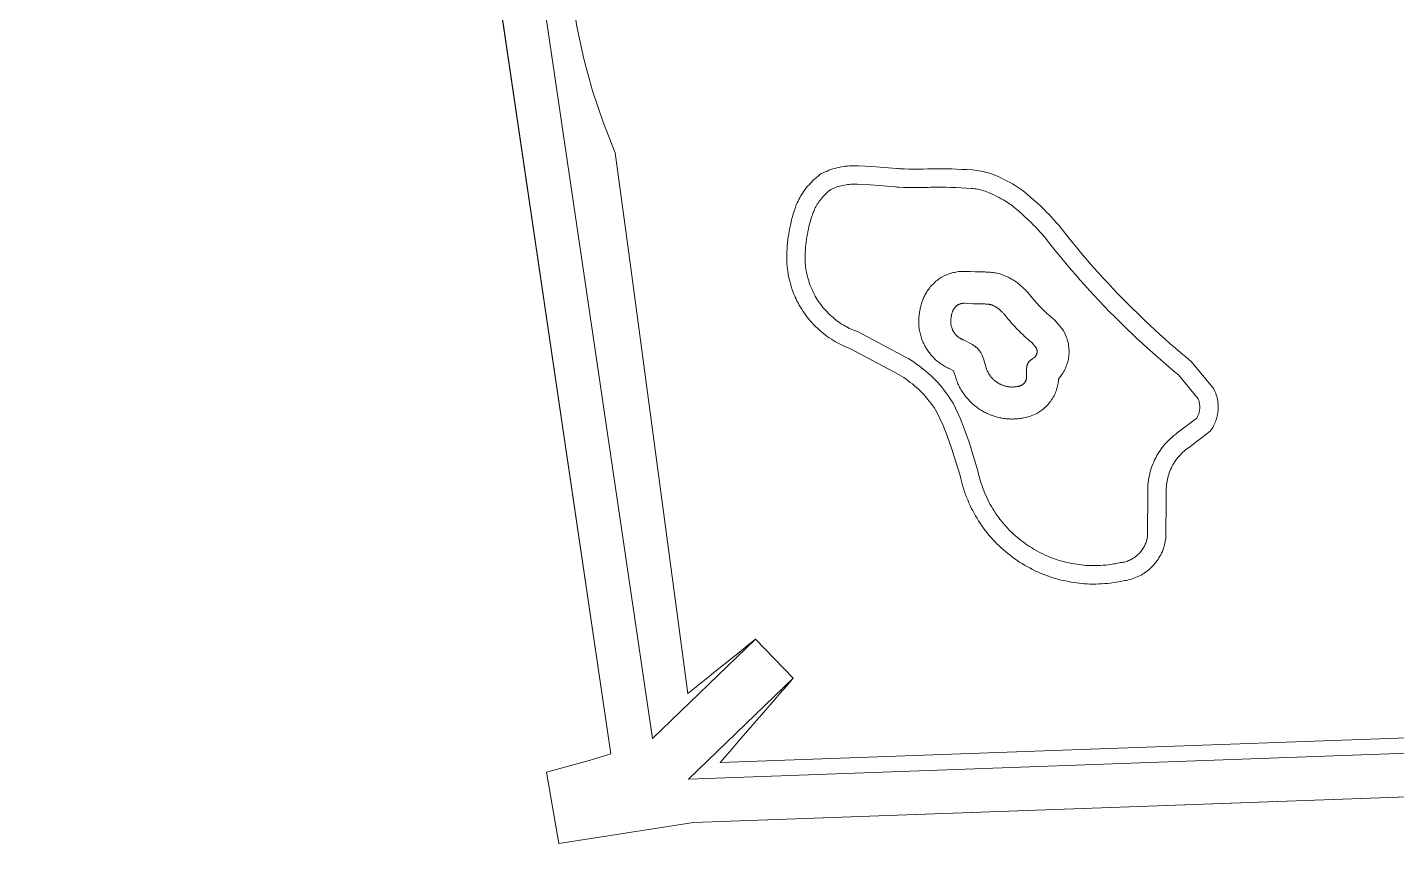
# Model space of a CAD drawing. Header units: metres. Extents: x 150516 to 150824, y 200666 to 200974.
# Drawn here: x 150515.8 to 150642.1, y 200666.1 to 200741.4 of the extents above; entities that cross this region are included whole.
import ezdxf

# ---------------------------------------------------------------- set-up
doc = ezdxf.new("R2010")
doc.units = ezdxf.units.M
doc.layers.add('N-WE-VH-VERHARDING_HALFVERHARDING_GRIND-G-_', color=7, linetype='Continuous')
doc.layers.add('N-WE-WH-WATERBODEM-G-_', color=7, linetype='Continuous')

# ---------------------------------------------------------------- blocks, each defined once
blk = doc.blocks.new('INVISIBLE')
at = {"color": 0, "linetype": 'Continuous', "lineweight": 9}
for p, q in [((-0.0125, 0), (0.0125, 0)), ((0, -0.0125), (0, 0.0125))]:
    blk.add_line(p, q, dxfattribs=at)

msp = doc.modelspace()

# ---------------------------------------------------------------- linework, layer by layer
at = {"layer": 'N-WE-VH-VERHARDING_HALFVERHARDING_GRIND-G-_', "color": 3, "linetype": 'Continuous', "lineweight": 9}
for p, q in [((150569.57, 200674.44, 17.85), (150558.62, 200748.79, 17.85)), ((150563.4, 200743.76, 17.85), (150573.41, 200675.83, 17.85)), ((150582.94, 200685.01, 16.83), (150573.41, 200675.83, 17.85)), ((150586.41, 200681.4, 16.85), (150576.75, 200672.1, 17.85)), ((150576.75, 200672.1, 17.85), (150689.93, 200676.16, 17.85)), ((150567.59, 200673.8, 17.85), (150569.57, 200674.44, 17.85)), ((150563.66, 200672.73, 17.85), (150567.59, 200673.8, 17.85)), ((150564.79, 200666.16, 17.85), (150563.66, 200672.73, 17.85)), ((150690.08, 200672.16, 17.85), (150577.22, 200668.11, 17.85)), ((150577.22, 200668.11, 17.85), (150564.79, 200666.16, 17.85))]:
    msp.add_line(p, q, dxfattribs=at)
msp.add_polyline3d([(150582.94, 200685.01, 16.83), (150586.41, 200681.4, 16.85)], dxfattribs=at)
at = {"layer": 'N-WE-WH-WATERBODEM-G-_', "color": 96, "linetype": 'Continuous', "lineweight": 9}
for p, q in [((150569.99, 200729.85, 16.74), (150571.24, 200720.62, 16.76)), ((150571.24, 200720.62, 16.76), (150576.68, 200680, 16.84)), ((150582.94, 200685.01, 16.83), (150582.2, 200684.41, 16.83)), ((150581.46, 200683.82, 16.83), (150580.72, 200683.23, 16.84)), ((150582.2, 200684.41, 16.83), (150581.46, 200683.82, 16.83)), ((150579.23, 200682.04, 16.84), (150578.49, 200681.45, 16.84)), ((150579.97, 200682.63, 16.84), (150579.23, 200682.04, 16.84)), ((150580.72, 200683.23, 16.84), (150579.97, 200682.63, 16.84)), ((150577.75, 200680.85, 16.84), (150576.68, 200680, 16.84)), ((150578.49, 200681.45, 16.84), (150577.75, 200680.85, 16.84)), ((150586.41, 200681.4, 16.85), (150585.78, 200680.68, 16.85)), ((150585.15, 200679.95, 16.85), (150584.52, 200679.22, 16.85)), ((150585.78, 200680.68, 16.85), (150585.15, 200679.95, 16.85)), ((150583.89, 200678.5, 16.85), (150583.26, 200677.77, 16.85)), ((150584.52, 200679.22, 16.85), (150583.89, 200678.5, 16.85)), ((150582.63, 200677.04, 16.85), (150582, 200676.32, 16.85)), ((150583.26, 200677.77, 16.85), (150582.63, 200677.04, 16.85)), ((150613.81, 200674.87, 16.9), (150694.16, 200677.74, 16.94)), ((150582, 200676.32, 16.85), (150581.37, 200675.59, 16.85)), ((150580.73, 200674.87, 16.85), (150579.67, 200673.64, 16.85)), ((150579.67, 200673.64, 16.85), (150613.81, 200674.87, 16.9)), ((150581.37, 200675.59, 16.85), (150580.73, 200674.87, 16.85))]:
    msp.add_line(p, q, dxfattribs=at)
at = {"layer": 'N-WE-WH-WATERBODEM-G-_', "color": 150, "linetype": 'Continuous', "lineweight": 0}
for points in [[(150623.75, 200707.17), (150621.93, 200709.38), (150621.55, 200709.7), (150621.05, 200710.12), (150620.55, 200710.54), (150620.06, 200710.98), (150619.57, 200711.41), (150619.08, 200711.85), (150618.59, 200712.29), (150618.11, 200712.74), (150617.64, 200713.19), (150617.27, 200713.54), (150616.9, 200713.9), (150616.53, 200714.26), (150616.06, 200714.74), (150615.58, 200715.21), (150615.12, 200715.7), (150614.65, 200716.18), (150614.19, 200716.67), (150613.74, 200717.17), (150613.29, 200717.66), (150612.84, 200718.16), (150612.46, 200718.6), (150612.08, 200719.04), (150611.7, 200719.48), (150611.33, 200719.92), (150610.88, 200720.47), (150610.43, 200721.02), (150609.98, 200721.58), (150609.57, 200722.11), (150609.39, 200722.32), (150609.19, 200722.55), (150608.99, 200722.77), (150608.78, 200722.99), (150608.57, 200723.2), (150608.35, 200723.42), (150608.06, 200723.69), (150607.77, 200723.96), (150607.48, 200724.23), (150607.18, 200724.5), (150606.88, 200724.76), (150606.73, 200724.88), (150606.59, 200724.99), (150606.45, 200725.1), (150606.3, 200725.2), (150606.14, 200725.3), (150605.99, 200725.4), (150605.79, 200725.51), (150605.59, 200725.63), (150605.4, 200725.73), (150605.19, 200725.84), (150604.98, 200725.95), (150604.76, 200726.05), (150604.55, 200726.15), (150604.41, 200726.21), (150604.27, 200726.26), (150604.13, 200726.31), (150603.99, 200726.36), (150603.85, 200726.4), (150603.7, 200726.44), (150603.56, 200726.47), (150603.41, 200726.5), (150603.27, 200726.53), (150603.12, 200726.55), (150602.98, 200726.57), (150602.82, 200726.58), (150602.35, 200726.61), (150601.88, 200726.64), (150601.4, 200726.66), (150600.96, 200726.67), (150600.52, 200726.69), (150600.23, 200726.69), (150599.93, 200726.69), (150599.63, 200726.69), (150599.34, 200726.69), (150599.11, 200726.68), (150598.87, 200726.67), (150598.41, 200726.66), (150597.95, 200726.65), (150597.49, 200726.65), (150597.04, 200726.66), (150596.59, 200726.67), (150596.15, 200726.69), (150595.97, 200726.7), (150595.83, 200726.71), (150593.54, 200726.9), (150592.32, 200726.97), (150592.16, 200726.97), (150592.01, 200726.97), (150591.86, 200726.97), (150591.72, 200726.96), (150591.57, 200726.95), (150591.42, 200726.93), (150591.28, 200726.91), (150591.13, 200726.89), (150590.99, 200726.86), (150590.85, 200726.83), (150590.71, 200726.79), (150590.57, 200726.75), (150590.43, 200726.71), (150590.3, 200726.66), (150590.16, 200726.61), (150590.03, 200726.55), (150589.9, 200726.49), (150589.88, 200726.48), (150589.86, 200726.47), (150589.75, 200726.38), (150589.64, 200726.29), (150589.53, 200726.2), (150589.43, 200726.1), (150589.33, 200726), (150589.23, 200725.9), (150589.13, 200725.79), (150589.04, 200725.68), (150588.95, 200725.57), (150588.86, 200725.46), (150588.78, 200725.35), (150588.7, 200725.23), (150588.62, 200725.11), (150588.56, 200725), (150588.5, 200724.89), (150588.44, 200724.78), (150588.38, 200724.67), (150588.33, 200724.55), (150588.29, 200724.45), (150588.25, 200724.36), (150588.18, 200724.16), (150588.1, 200723.94), (150588.03, 200723.72), (150587.97, 200723.5), (150587.91, 200723.27), (150587.85, 200723.05), (150587.8, 200722.82), (150587.75, 200722.59), (150587.71, 200722.35), (150587.66, 200722.11), (150587.63, 200721.87), (150587.6, 200721.63), (150587.57, 200721.39), (150587.55, 200721.15), (150587.53, 200720.88), (150587.52, 200720.66), (150587.51, 200720.48), (150587.5, 200720.29), (150587.5, 200720.1), (150587.51, 200719.91), (150587.52, 200719.73), (150587.53, 200719.54), (150587.55, 200719.35), (150587.58, 200719.17), (150587.61, 200718.98), (150587.64, 200718.8), (150587.68, 200718.61), (150587.73, 200718.43), (150587.78, 200718.24), (150587.83, 200718.06), (150587.89, 200717.88), (150587.95, 200717.69), (150588.02, 200717.51), (150588.08, 200717.38), (150588.14, 200717.24), (150588.2, 200717.1), (150588.27, 200716.97), (150588.35, 200716.81), (150588.44, 200716.65), (150588.53, 200716.49), (150588.62, 200716.34), (150588.72, 200716.18), (150588.82, 200716.03), (150588.93, 200715.89), (150589.04, 200715.74), (150589.15, 200715.6), (150589.27, 200715.46), (150589.4, 200715.32), (150589.53, 200715.18), (150589.66, 200715.05), (150589.79, 200714.92), (150589.93, 200714.79), (150590.08, 200714.66), (150590.22, 200714.54), (150590.37, 200714.43), (150590.52, 200714.31), (150590.68, 200714.21), (150590.84, 200714.1), (150591, 200714), (150591.16, 200713.91), (150591.3, 200713.83), (150591.45, 200713.75), (150591.6, 200713.67), (150591.75, 200713.6), (150591.9, 200713.53), (150592.06, 200713.47), (150592.32, 200713.37), (150596.56, 200711.13), (150596.81, 200710.99), (150597.06, 200710.85), (150597.3, 200710.7), (150597.55, 200710.54), (150597.78, 200710.38), (150598.02, 200710.21), (150598.25, 200710.04), (150598.47, 200709.86), (150598.69, 200709.67), (150598.91, 200709.48), (150599.12, 200709.29), (150599.33, 200709.09), (150599.53, 200708.88), (150599.73, 200708.67), (150599.92, 200708.46), (150600.11, 200708.24), (150600.29, 200708.01), (150600.46, 200707.79), (150600.63, 200707.55), (150600.8, 200707.32), (150600.95, 200707.08), (150601.15, 200706.77), (150601.81, 200705.39), (150602.21, 200704.33), (150602.62, 200703.16), (150603.44, 200700.52), (150603.5, 200700.22), (150603.56, 200700), (150603.62, 200699.78), (150603.68, 200699.57), (150603.75, 200699.35), (150603.82, 200699.14), (150603.89, 200698.93), (150603.98, 200698.71), (150604.06, 200698.49), (150604.16, 200698.28), (150604.26, 200698.07), (150604.36, 200697.86), (150604.46, 200697.65), (150604.57, 200697.44), (150604.69, 200697.24), (150604.81, 200697.04), (150604.93, 200696.84), (150605.06, 200696.64), (150605.19, 200696.45), (150605.33, 200696.26), (150605.47, 200696.07), (150605.61, 200695.89), (150605.76, 200695.7), (150605.91, 200695.53), (150606.07, 200695.35), (150606.23, 200695.18), (150606.39, 200695.01), (150606.56, 200694.85), (150606.73, 200694.69), (150606.9, 200694.53), (150607.08, 200694.38), (150607.26, 200694.23), (150607.45, 200694.08), (150607.63, 200693.94), (150607.82, 200693.8), (150608.01, 200693.67), (150608.21, 200693.54), (150608.41, 200693.42), (150608.61, 200693.3), (150608.81, 200693.18), (150609.02, 200693.07), (150609.22, 200692.96), (150609.43, 200692.86), (150609.65, 200692.76), (150609.86, 200692.66), (150610.08, 200692.57), (150610.29, 200692.49), (150610.51, 200692.41), (150610.74, 200692.33), (150610.96, 200692.26), (150611.18, 200692.2), (150611.41, 200692.14), (150611.64, 200692.08), (150611.87, 200692.03), (150612.09, 200691.98), (150612.33, 200691.94), (150612.56, 200691.91), (150612.76, 200691.88), (150612.97, 200691.85), (150613.18, 200691.83), (150613.39, 200691.81), (150613.6, 200691.8), (150613.81, 200691.79), (150614.03, 200691.79), (150614.16, 200691.79), (150614.29, 200691.79), (150614.52, 200691.8), (150614.76, 200691.81), (150614.99, 200691.82), (150615.23, 200691.84), (150615.46, 200691.87), (150615.7, 200691.9), (150615.93, 200691.94), (150616.09, 200691.96), (150616.25, 200691.99), (150616.55, 200692.06), (150616.74, 200692.08), (150616.84, 200692.1), (150616.94, 200692.12), (150617.05, 200692.15), (150617.15, 200692.18), (150617.25, 200692.21), (150617.34, 200692.25), (150617.44, 200692.29), (150617.54, 200692.34), (150617.63, 200692.39), (150617.7, 200692.43), (150617.77, 200692.47), (150617.83, 200692.51), (150617.91, 200692.56), (150617.98, 200692.61), (150618.03, 200692.65), (150618.08, 200692.69), (150618.16, 200692.76), (150618.23, 200692.83), (150618.31, 200692.9), (150618.37, 200692.97), (150618.44, 200693.05), (150618.51, 200693.13), (150618.57, 200693.21), (150618.63, 200693.3), (150618.69, 200693.39), (150618.74, 200693.48), (150618.79, 200693.57), (150618.84, 200693.67), (150618.88, 200693.76), (150618.92, 200693.86), (150618.95, 200693.96), (150618.98, 200694.05), (150619.01, 200694.14), (150619.03, 200694.24), (150619.05, 200694.33), (150619.07, 200694.42), (150619.07, 200694.44), (150619.1, 200698.78), (150619.11, 200698.9), (150619.11, 200699.03), (150619.12, 200699.24), (150619.15, 200699.45), (150619.17, 200699.67), (150619.21, 200699.88), (150619.25, 200700.1), (150619.3, 200700.31), (150619.36, 200700.52), (150619.42, 200700.73), (150619.49, 200700.93), (150619.57, 200701.14), (150619.65, 200701.34), (150619.74, 200701.54), (150619.84, 200701.73), (150619.95, 200701.93), (150620.06, 200702.12), (150620.18, 200702.31), (150620.31, 200702.49), (150620.44, 200702.67), (150620.57, 200702.84), (150620.72, 200703.01), (150620.87, 200703.18), (150621.02, 200703.33), (150621.18, 200703.49), (150621.35, 200703.64), (150621.52, 200703.78), (150621.69, 200703.92), (150621.83, 200704.02), (150623.62, 200705.38), (150623.63, 200705.4), (150623.67, 200705.46), (150623.7, 200705.53), (150623.73, 200705.6), (150623.76, 200705.67), (150623.79, 200705.74), (150623.81, 200705.81), (150623.83, 200705.89), (150623.85, 200705.96), (150623.87, 200706.03), (150623.88, 200706.11), (150623.89, 200706.18), (150623.9, 200706.26), (150623.9, 200706.33), (150623.9, 200706.4), (150623.9, 200706.48), (150623.9, 200706.56), (150623.89, 200706.64), (150623.88, 200706.71), (150623.86, 200706.79), (150623.85, 200706.87), (150623.83, 200706.95), (150623.8, 200707.02), (150623.78, 200707.1), (150623.75, 200707.17)], [(150611.32, 200713.47), (150610.5, 200714.46), (150610.19, 200714.71), (150610.11, 200714.78), (150610.03, 200714.85), (150609.96, 200714.91), (150609.88, 200714.98), (150609.8, 200715.05), (150609.72, 200715.12), (150609.65, 200715.19), (150609.57, 200715.27), (150609.51, 200715.32), (150609.45, 200715.38), (150609.4, 200715.44), (150609.32, 200715.51), (150609.24, 200715.59), (150609.17, 200715.66), (150609.1, 200715.74), (150609.02, 200715.82), (150608.95, 200715.9), (150608.88, 200715.98), (150608.81, 200716.06), (150608.75, 200716.13), (150608.69, 200716.2), (150608.63, 200716.27), (150608.57, 200716.34), (150608.49, 200716.42), (150608.42, 200716.51), (150608.35, 200716.6), (150608.24, 200716.75), (150608.13, 200716.87), (150608.06, 200716.96), (150607.98, 200717.04), (150607.9, 200717.13), (150607.82, 200717.21), (150607.74, 200717.29), (150607.65, 200717.38), (150607.56, 200717.46), (150607.47, 200717.54), (150607.38, 200717.62), (150607.28, 200717.71), (150607.19, 200717.78), (150607.09, 200717.86), (150606.99, 200717.94), (150606.88, 200718.01), (150606.78, 200718.08), (150606.67, 200718.14), (150606.58, 200718.2), (150606.49, 200718.25), (150606.41, 200718.29), (150606.31, 200718.34), (150606.22, 200718.39), (150606.12, 200718.44), (150606.02, 200718.48), (150605.91, 200718.53), (150605.79, 200718.58), (150605.67, 200718.62), (150605.55, 200718.66), (150605.43, 200718.69), (150605.31, 200718.73), (150605.19, 200718.75), (150605.07, 200718.78), (150604.94, 200718.8), (150604.82, 200718.82), (150604.69, 200718.83), (150604.58, 200718.84), (150604.44, 200718.85), (150604.32, 200718.86), (150604.19, 200718.86), (150604.07, 200718.87), (150603.95, 200718.87), (150603.86, 200718.87), (150603.76, 200718.87), (150603.65, 200718.87), (150603.56, 200718.87), (150603.48, 200718.87), (150603.44, 200718.87), (150603.39, 200718.87), (150603.35, 200718.87), (150603.3, 200718.87), (150603.26, 200718.87), (150603.21, 200718.87), (150603.17, 200718.87), (150602.71, 200718.91), (150602.39, 200718.93), (150602.28, 200718.93), (150602.16, 200718.93), (150602.03, 200718.93), (150601.9, 200718.92), (150601.78, 200718.91), (150601.65, 200718.9), (150601.53, 200718.88), (150601.4, 200718.86), (150601.28, 200718.83), (150601.16, 200718.81), (150601.04, 200718.78), (150600.92, 200718.74), (150600.8, 200718.7), (150600.68, 200718.66), (150600.57, 200718.62), (150600.45, 200718.57), (150600.34, 200718.52), (150600.04, 200718.37), (150599.77, 200718.17), (150599.67, 200718.09), (150599.57, 200718.01), (150599.48, 200717.93), (150599.39, 200717.85), (150599.3, 200717.76), (150599.22, 200717.67), (150599.13, 200717.58), (150599.05, 200717.49), (150598.97, 200717.39), (150598.9, 200717.29), (150598.83, 200717.19), (150598.76, 200717.09), (150598.69, 200716.99), (150598.64, 200716.89), (150598.58, 200716.8), (150598.53, 200716.7), (150598.48, 200716.6), (150598.44, 200716.51), (150598.4, 200716.42), (150598.35, 200716.3), (150598.3, 200716.16), (150598.27, 200716.05), (150598.23, 200715.95), (150598.2, 200715.84), (150598.17, 200715.74), (150598.15, 200715.63), (150598.12, 200715.52), (150598.1, 200715.41), (150598.08, 200715.3), (150598.06, 200715.18), (150598.04, 200715.07), (150598.03, 200714.96), (150598.01, 200714.84), (150598, 200714.73), (150598, 200714.65), (150597.99, 200714.58), (150597.99, 200714.46), (150597.98, 200714.34), (150597.98, 200714.21), (150597.99, 200714.09), (150597.99, 200713.97), (150598, 200713.85), (150598.02, 200713.73), (150598.03, 200713.6), (150598.05, 200713.48), (150598.08, 200713.36), (150598.1, 200713.24), (150598.13, 200713.12), (150598.16, 200713), (150598.2, 200712.88), (150598.24, 200712.76), (150598.28, 200712.64), (150598.32, 200712.53), (150598.36, 200712.44), (150598.4, 200712.35), (150598.44, 200712.26), (150598.48, 200712.17), (150598.54, 200712.07), (150598.59, 200711.96), (150598.65, 200711.86), (150598.72, 200711.76), (150598.78, 200711.66), (150598.85, 200711.56), (150598.92, 200711.47), (150598.99, 200711.37), (150599.06, 200711.28), (150599.14, 200711.19), (150599.22, 200711.1), (150599.3, 200711.01), (150599.39, 200710.92), (150599.48, 200710.83), (150599.57, 200710.75), (150599.66, 200710.67), (150599.76, 200710.59), (150599.86, 200710.51), (150599.96, 200710.44), (150600.06, 200710.37), (150600.16, 200710.3), (150600.26, 200710.24), (150600.37, 200710.17), (150600.46, 200710.12), (150600.56, 200710.07), (150600.66, 200710.02), (150600.76, 200709.97), (150600.85, 200709.93), (150601.2, 200709.74), (150601.28, 200709.49), (150601.3, 200709.43), (150601.33, 200709.32), (150601.36, 200709.21), (150601.39, 200709.1), (150601.43, 200709), (150601.47, 200708.89), (150601.51, 200708.78), (150601.55, 200708.67), (150601.6, 200708.56), (150601.65, 200708.46), (150601.7, 200708.35), (150601.75, 200708.25), (150601.81, 200708.14), (150601.87, 200708.04), (150601.93, 200707.94), (150601.99, 200707.84), (150602.05, 200707.74), (150602.12, 200707.65), (150602.19, 200707.55), (150602.26, 200707.46), (150602.33, 200707.37), (150602.4, 200707.28), (150602.48, 200707.19), (150602.56, 200707.1), (150602.64, 200707.01), (150602.72, 200706.93), (150602.8, 200706.85), (150602.89, 200706.77), (150602.98, 200706.69), (150603.06, 200706.61), (150603.15, 200706.54), (150603.25, 200706.46), (150603.34, 200706.39), (150603.43, 200706.32), (150603.53, 200706.26), (150603.63, 200706.19), (150603.73, 200706.13), (150603.83, 200706.07), (150603.93, 200706.01), (150604.03, 200705.95), (150604.14, 200705.9), (150604.24, 200705.85), (150604.35, 200705.8), (150604.46, 200705.75), (150604.56, 200705.71), (150604.67, 200705.66), (150604.78, 200705.62), (150604.89, 200705.59), (150605.01, 200705.55), (150605.12, 200705.52), (150605.23, 200705.49), (150605.35, 200705.46), (150605.46, 200705.43), (150605.58, 200705.41), (150605.69, 200705.39), (150605.8, 200705.37), (150605.91, 200705.36), (150606.02, 200705.34), (150606.12, 200705.33), (150606.23, 200705.33), (150606.33, 200705.32), (150606.44, 200705.32), (150606.54, 200705.31), (150606.61, 200705.31), (150606.68, 200705.31), (150606.79, 200705.32), (150606.91, 200705.32), (150607.03, 200705.33), (150607.15, 200705.34), (150607.26, 200705.35), (150607.38, 200705.37), (150607.49, 200705.39), (150607.58, 200705.4), (150607.64, 200705.41), (150607.65, 200705.41), (150607.79, 200705.44), (150607.93, 200705.47), (150608.07, 200705.51), (150608.21, 200705.55), (150608.34, 200705.59), (150608.48, 200705.65), (150608.61, 200705.7), (150608.74, 200705.76), (150608.86, 200705.83), (150608.96, 200705.88), (150609.06, 200705.94), (150609.15, 200706), (150609.25, 200706.07), (150609.34, 200706.13), (150609.42, 200706.19), (150609.49, 200706.25), (150609.59, 200706.34), (150609.7, 200706.43), (150609.79, 200706.53), (150609.89, 200706.63), (150609.98, 200706.74), (150610.07, 200706.85), (150610.16, 200706.96), (150610.24, 200707.08), (150610.32, 200707.2), (150610.39, 200707.33), (150610.46, 200707.46), (150610.52, 200707.59), (150610.58, 200707.72), (150610.63, 200707.85), (150610.68, 200707.98), (150610.72, 200708.11), (150610.76, 200708.24), (150610.79, 200708.37), (150610.82, 200708.49), (150610.84, 200708.62), (150610.88, 200708.89), (150610.88, 200709), (150610.89, 200709), (150611.19, 200709.43), (150611.27, 200709.55), (150611.34, 200709.67), (150611.41, 200709.79), (150611.48, 200709.92), (150611.53, 200710.04), (150611.59, 200710.17), (150611.64, 200710.3), (150611.68, 200710.44), (150611.72, 200710.57), (150611.75, 200710.71), (150611.78, 200710.84), (150611.8, 200710.98), (150611.82, 200711.11), (150611.83, 200711.25), (150611.84, 200711.39), (150611.84, 200711.52), (150611.84, 200711.67), (150611.83, 200711.81), (150611.82, 200711.95), (150611.8, 200712.09), (150611.78, 200712.24), (150611.75, 200712.38), (150611.71, 200712.52), (150611.67, 200712.66), (150611.62, 200712.8), (150611.57, 200712.93), (150611.51, 200713.07)], [(150608.81, 200711.86), (150608.4, 200712.36), (150608.3, 200712.45), (150608.2, 200712.53), (150608.11, 200712.61), (150608.01, 200712.7), (150607.91, 200712.78), (150607.82, 200712.87), (150607.72, 200712.95), (150607.63, 200713.04), (150607.54, 200713.13), (150607.46, 200713.2), (150607.39, 200713.27), (150607.32, 200713.34), (150607.23, 200713.43), (150607.13, 200713.53), (150607.04, 200713.62), (150606.95, 200713.72), (150606.86, 200713.81), (150606.77, 200713.91), (150606.68, 200714.01), (150606.6, 200714.1), (150606.52, 200714.19), (150606.45, 200714.27), (150606.37, 200714.36), (150606.3, 200714.45), (150606.21, 200714.56), (150606.12, 200714.66), (150606.04, 200714.77), (150605.95, 200714.88), (150605.91, 200714.93), (150605.86, 200714.98), (150605.82, 200715.03), (150605.77, 200715.08), (150605.73, 200715.13), (150605.68, 200715.17), (150605.62, 200715.23), (150605.56, 200715.29), (150605.5, 200715.35), (150605.43, 200715.4), (150605.37, 200715.46), (150605.33, 200715.49), (150605.3, 200715.51), (150605.26, 200715.54), (150605.22, 200715.57), (150605.19, 200715.59), (150605.15, 200715.62), (150605.1, 200715.64), (150605.06, 200715.67), (150605.01, 200715.69), (150604.97, 200715.72), (150604.92, 200715.74), (150604.87, 200715.76), (150604.82, 200715.79), (150604.78, 200715.8), (150604.75, 200715.82), (150604.71, 200715.83), (150604.67, 200715.84), (150604.64, 200715.85), (150604.6, 200715.86), (150604.56, 200715.87), (150604.52, 200715.88), (150604.48, 200715.89), (150604.44, 200715.89), (150604.4, 200715.9), (150604.36, 200715.9), (150604.26, 200715.91), (150604.17, 200715.91), (150604.07, 200715.92), (150603.98, 200715.92), (150603.89, 200715.92), (150603.82, 200715.92), (150603.76, 200715.92), (150603.7, 200715.92), (150603.63, 200715.92), (150603.58, 200715.92), (150603.54, 200715.92), (150603.45, 200715.92), (150603.36, 200715.92), (150603.28, 200715.92), (150603.19, 200715.92), (150603.1, 200715.92), (150603.02, 200715.92), (150602.99, 200715.93), (150602.96, 200715.93), (150602.51, 200715.96), (150602.25, 200715.98), (150602.21, 200715.98), (150602.17, 200715.98), (150602.13, 200715.98), (150602.1, 200715.98), (150602.06, 200715.97), (150602.02, 200715.97), (150601.98, 200715.96), (150601.94, 200715.96), (150601.9, 200715.95), (150601.86, 200715.94), (150601.82, 200715.93), (150601.79, 200715.92), (150601.75, 200715.91), (150601.71, 200715.9), (150601.68, 200715.88), (150601.64, 200715.87), (150601.61, 200715.85), (150601.57, 200715.83), (150601.54, 200715.81), (150601.51, 200715.79), (150601.48, 200715.76), (150601.45, 200715.74), (150601.42, 200715.71), (150601.4, 200715.69), (150601.37, 200715.66), (150601.35, 200715.63), (150601.32, 200715.6), (150601.3, 200715.57), (150601.27, 200715.54), (150601.25, 200715.51), (150601.23, 200715.48), (150601.21, 200715.44), (150601.19, 200715.42), (150601.17, 200715.39), (150601.16, 200715.36), (150601.14, 200715.33), (150601.13, 200715.3), (150601.12, 200715.27), (150601.11, 200715.24), (150601.09, 200715.19), (150601.07, 200715.14), (150601.06, 200715.09), (150601.04, 200715.04), (150601.03, 200714.99), (150601.01, 200714.94), (150601, 200714.88), (150600.99, 200714.83), (150600.98, 200714.78), (150600.97, 200714.72), (150600.96, 200714.67), (150600.96, 200714.61), (150600.95, 200714.56), (150600.95, 200714.5), (150600.94, 200714.45), (150600.94, 200714.4), (150600.94, 200714.35), (150600.93, 200714.31), (150600.93, 200714.26), (150600.94, 200714.21), (150600.94, 200714.17), (150600.94, 200714.12), (150600.95, 200714.08), (150600.95, 200714.03), (150600.96, 200713.98), (150600.97, 200713.94), (150600.98, 200713.89), (150600.99, 200713.85), (150601, 200713.8), (150601.02, 200713.76), (150601.03, 200713.71), (150601.05, 200713.67), (150601.06, 200713.62), (150601.08, 200713.59), (150601.09, 200713.55), (150601.11, 200713.52), (150601.12, 200713.49), (150601.14, 200713.45), (150601.17, 200713.41), (150601.19, 200713.37), (150601.21, 200713.33), (150601.24, 200713.29), (150601.26, 200713.26), (150601.29, 200713.22), (150601.31, 200713.19), (150601.34, 200713.15), (150601.37, 200713.12), (150601.4, 200713.08), (150601.43, 200713.05), (150601.47, 200713.01), (150601.5, 200712.98), (150601.53, 200712.95), (150601.57, 200712.92), (150601.61, 200712.89), (150601.64, 200712.86), (150601.68, 200712.83), (150601.72, 200712.81), (150601.76, 200712.78), (150601.8, 200712.76), (150601.84, 200712.73), (150601.87, 200712.71), (150601.91, 200712.69), (150601.95, 200712.67), (150601.98, 200712.66), (150602.02, 200712.64), (150602.06, 200712.62), (150602.1, 200712.61), (150602.93, 200712.17), (150602.97, 200712.15), (150603.01, 200712.12), (150603.05, 200712.1), (150603.09, 200712.07), (150603.14, 200712.04), (150603.18, 200712.01), (150603.21, 200711.98), (150603.25, 200711.95), (150603.29, 200711.92), (150603.33, 200711.89), (150603.36, 200711.86), (150603.4, 200711.82), (150603.43, 200711.79), (150603.47, 200711.75), (150603.5, 200711.71), (150603.53, 200711.68), (150603.56, 200711.64), (150603.59, 200711.6), (150603.62, 200711.56), (150603.65, 200711.52), (150603.68, 200711.48), (150603.7, 200711.44), (150603.82, 200711.19), (150603.9, 200711), (150603.97, 200710.77), (150604.13, 200710.26), (150604.14, 200710.21), (150604.16, 200710.16), (150604.17, 200710.11), (150604.18, 200710.06), (150604.2, 200710.01), (150604.22, 200709.96), (150604.23, 200709.91), (150604.25, 200709.86), (150604.27, 200709.81), (150604.29, 200709.76), (150604.32, 200709.71), (150604.34, 200709.67), (150604.37, 200709.62), (150604.39, 200709.57), (150604.42, 200709.52), (150604.45, 200709.48), (150604.47, 200709.43), (150604.5, 200709.38), (150604.53, 200709.34), (150604.57, 200709.3), (150604.6, 200709.25), (150604.63, 200709.21), (150604.67, 200709.17), (150604.7, 200709.13), (150604.74, 200709.09), (150604.77, 200709.05), (150604.81, 200709.01), (150604.85, 200708.97), (150604.89, 200708.93), (150604.93, 200708.9), (150604.97, 200708.86), (150605.01, 200708.83), (150605.05, 200708.79), (150605.1, 200708.76), (150605.14, 200708.73), (150605.19, 200708.7), (150605.23, 200708.67), (150605.28, 200708.64), (150605.32, 200708.61), (150605.37, 200708.58), (150605.42, 200708.56), (150605.47, 200708.53), (150605.51, 200708.51), (150605.56, 200708.49), (150605.61, 200708.47), (150605.66, 200708.45), (150605.71, 200708.43), (150605.76, 200708.41), (150605.81, 200708.39), (150605.87, 200708.37), (150605.92, 200708.36), (150605.97, 200708.34), (150606.02, 200708.33), (150606.08, 200708.32), (150606.13, 200708.31), (150606.18, 200708.3), (150606.24, 200708.29), (150606.28, 200708.28), (150606.33, 200708.28), (150606.38, 200708.27), (150606.43, 200708.27), (150606.48, 200708.27), (150606.53, 200708.26), (150606.57, 200708.26), (150606.61, 200708.26), (150606.64, 200708.26), (150606.69, 200708.26), (150606.74, 200708.27), (150606.8, 200708.27), (150606.85, 200708.28), (150606.91, 200708.28), (150606.96, 200708.29), (150607.02, 200708.3), (150607.05, 200708.3), (150607.09, 200708.31), (150607.14, 200708.32), (150607.18, 200708.33), (150607.21, 200708.33), (150607.24, 200708.34), (150607.27, 200708.35), (150607.31, 200708.36), (150607.34, 200708.37), (150607.37, 200708.38), (150607.4, 200708.39), (150607.43, 200708.41), (150607.46, 200708.42), (150607.48, 200708.44), (150607.51, 200708.45), (150607.53, 200708.46), (150607.55, 200708.48), (150607.57, 200708.5), (150607.59, 200708.51), (150607.61, 200708.52), (150607.63, 200708.54), (150607.66, 200708.57), (150607.68, 200708.59), (150607.7, 200708.61), (150607.72, 200708.64), (150607.74, 200708.66), (150607.76, 200708.69), (150607.78, 200708.72), (150607.8, 200708.75), (150607.82, 200708.77), (150607.83, 200708.8), (150607.85, 200708.83), (150607.86, 200708.87), (150607.88, 200708.9), (150607.89, 200708.93), (150607.9, 200708.96), (150607.9, 200708.99), (150607.91, 200709.02), (150607.92, 200709.05), (150607.92, 200709.08), (150607.93, 200709.11), (150607.93, 200710), (150607.93, 200710.02), (150607.94, 200710.03), (150607.94, 200710.07), (150607.94, 200710.1), (150607.94, 200710.13), (150607.95, 200710.16), (150607.96, 200710.19), (150607.96, 200710.22), (150607.97, 200710.26), (150607.98, 200710.29), (150607.99, 200710.32), (150608, 200710.35), (150608.02, 200710.38), (150608.03, 200710.41), (150608.04, 200710.44), (150608.06, 200710.46), (150608.08, 200710.49), (150608.09, 200710.52), (150608.11, 200710.55), (150608.13, 200710.57), (150608.15, 200710.6), (150608.17, 200710.62), (150608.2, 200710.65), (150608.22, 200710.67), (150608.24, 200710.69), (150608.27, 200710.72), (150608.29, 200710.74), (150608.32, 200710.76), (150608.34, 200710.78), (150608.75, 200711.08), (150608.76, 200711.11), (150608.78, 200711.13), (150608.79, 200711.15), (150608.81, 200711.18), (150608.82, 200711.2), (150608.83, 200711.23), (150608.84, 200711.26), (150608.85, 200711.28), (150608.86, 200711.31), (150608.87, 200711.34), (150608.88, 200711.36), (150608.88, 200711.39), (150608.89, 200711.42), (150608.89, 200711.44), (150608.89, 200711.47), (150608.89, 200711.5), (150608.89, 200711.53), (150608.89, 200711.55), (150608.89, 200711.58), (150608.89, 200711.61), (150608.89, 200711.64), (150608.88, 200711.67), (150608.87, 200711.7), (150608.87, 200711.73), (150608.86, 200711.75), (150608.85, 200711.78), (150608.84, 200711.81), (150608.83, 200711.84)]]:
    msp.add_lwpolyline(points, close=True, dxfattribs=at)
at = {"layer": 'N-WE-WH-WATERBODEM-G-_', "color": 7, "linetype": 'Continuous', "lineweight": 5}
msp.add_polyline3d([(150550.14, 200857.83, 18.22), (150545.4, 200856.22, 18.22), (150540.67, 200854.61, 18.22), (150535.95, 200852.95, 18.22), (150528.74, 200850.38, 18.22), (150526.61, 200856.09, 18.22), (150515.77, 200852.64, 18.22), (150518.55, 200845.57, 18.22), (150517.88, 200845.3, 18.22), (150519.85, 200840.37, 18.22), (150525.23, 200842.52, 18.22), (150527.15, 200843.25, 18.22), (150555.44, 200768.71, 18.22), (150555.79, 200767.61, 18.22), (150555.89, 200767.16, 18.22), (150556.01, 200766.48, 18.22), (150558.62, 200748.79, 18.22), (150569.57, 200674.44, 18.22), (150567.59, 200673.8, 18.22), (150563.66, 200672.73, 18.22), (150564.79, 200666.16, 18.22), (150577.22, 200668.11, 18.22), (150690.08, 200672.16, 18.22)], dxfattribs=at)
at = {"layer": 'N-WE-WH-WATERBODEM-G-_', "color": 96, "linetype": 'Continuous', "lineweight": 9}
msp.add_polyline3d([(150565.84, 200756.73, 16.61), (150565.62, 200753.68, 16.62), (150565.57, 200750.63, 16.64), (150565.69, 200747.57, 16.65), (150565.99, 200744.53, 16.67), (150566.45, 200741.52, 16.68), (150567.09, 200738.53, 16.7), (150567.89, 200735.58, 16.71), (150568.86, 200732.68, 16.73), (150569.99, 200729.85, 16.74)], dxfattribs=at)
at = {"layer": 'N-WE-WH-WATERBODEM-G-_', "color": 1, "linetype": 'Continuous', "lineweight": 0}
msp.add_polyline3d([(150625.2, 200708.09, 16.83), (150623.14, 200710.59, 16.82), (150622.64, 200711, 16.82), (150622.15, 200711.41, 16.81), (150621.66, 200711.83, 16.81), (150621.18, 200712.25, 16.81), (150620.7, 200712.68, 16.81), (150620.22, 200713.11, 16.81), (150619.75, 200713.54, 16.81), (150619.28, 200713.98, 16.8), (150618.81, 200714.42, 16.8), (150618.45, 200714.77, 16.8), (150618.09, 200715.12, 16.8), (150617.73, 200715.47, 16.8), (150617.26, 200715.93, 16.8), (150616.8, 200716.4, 16.79), (150616.34, 200716.87, 16.79), (150615.89, 200717.35, 16.79), (150615.44, 200717.83, 16.79), (150614.99, 200718.31, 16.79), (150614.55, 200718.8, 16.79), (150614.11, 200719.29, 16.78), (150613.74, 200719.72, 16.78), (150613.37, 200720.14, 16.78), (150613, 200720.58, 16.78), (150612.64, 200721.01, 16.78), (150612.19, 200721.55, 16.78), (150611.75, 200722.09, 16.77), (150611.32, 200722.63, 16.77), (150610.89, 200723.18, 16.77), (150610.67, 200723.44, 16.77), (150610.45, 200723.68, 16.77), (150610.23, 200723.93, 16.77), (150610, 200724.17, 16.77), (150609.77, 200724.4, 16.77), (150609.54, 200724.64, 16.77), (150609.23, 200724.93, 16.76), (150608.92, 200725.21, 16.76), (150608.61, 200725.5, 16.76), (150608.3, 200725.78, 16.76), (150607.98, 200726.05, 16.76), (150607.8, 200726.2, 16.76), (150607.62, 200726.34, 16.76), (150607.44, 200726.48, 16.76), (150607.25, 200726.61, 16.76), (150607.06, 200726.73, 16.76), (150606.87, 200726.85, 16.76), (150606.64, 200726.99, 16.76), (150606.42, 200727.11, 16.76), (150606.21, 200727.23, 16.76), (150605.97, 200727.35, 16.76), (150605.72, 200727.47, 16.76), (150605.48, 200727.59, 16.76), (150605.24, 200727.7, 16.76), (150605.05, 200727.78, 16.75), (150604.87, 200727.85, 16.75), (150604.68, 200727.92, 16.75), (150604.5, 200727.98, 16.75), (150604.31, 200728.04, 16.75), (150604.14, 200728.08, 16.75), (150604.12, 200728.09, 16.75), (150603.92, 200728.14, 16.75), (150603.73, 200728.17, 16.75), (150603.53, 200728.21, 16.75), (150603.34, 200728.24, 16.75), (150603.14, 200728.26, 16.75), (150602.95, 200728.28, 16.75), (150602.45, 200728.31, 16.75), (150601.96, 200728.33, 16.75), (150601.47, 200728.36, 16.75), (150601.02, 200728.37, 16.75), (150600.56, 200728.39, 16.75), (150600.24, 200728.39, 16.75), (150599.93, 200728.39, 16.74), (150599.61, 200728.39, 16.74), (150599.29, 200728.39, 16.74), (150599.05, 200728.38, 16.74), (150599.04, 200728.38, 16.74), (150598.81, 200728.37, 16.74), (150598.38, 200728.36, 16.74), (150597.94, 200728.35, 16.74), (150597.51, 200728.35, 16.74), (150597.08, 200728.36, 16.74), (150596.65, 200728.37, 16.74), (150596.23, 200728.39, 16.74), (150596.07, 200728.4, 16.74), (150595.95, 200728.4, 16.74), (150593.66, 200728.6, 16.74), (150592.39, 200728.66, 16.74), (150592.2, 200728.67, 16.74), (150592, 200728.67, 16.74), (150591.8, 200728.67, 16.74), (150591.61, 200728.66, 16.74), (150591.41, 200728.64, 16.74), (150591.21, 200728.62, 16.74), (150591.02, 200728.59, 16.74), (150590.83, 200728.56, 16.74), (150590.63, 200728.52, 16.74), (150590.44, 200728.48, 16.74), (150590.26, 200728.43, 16.74), (150590.07, 200728.38, 16.74), (150589.88, 200728.32, 16.74), (150589.7, 200728.25, 16.74), (150589.52, 200728.18, 16.74), (150589.34, 200728.11, 16.74), (150589.17, 200728.03, 16.74), (150588.99, 200727.94, 16.74), (150588.84, 200727.83, 16.74), (150588.69, 200727.71, 16.74), (150588.54, 200727.59, 16.74), (150588.4, 200727.46, 16.74), (150588.25, 200727.33, 16.74), (150588.12, 200727.2, 16.74), (150587.99, 200727.06, 16.74), (150587.86, 200726.92, 16.75), (150587.73, 200726.77, 16.75), (150587.61, 200726.62, 16.75), (150587.5, 200726.47, 16.75), (150587.38, 200726.32, 16.75), (150587.28, 200726.16, 16.75), (150587.17, 200726, 16.75), (150587.09, 200725.85, 16.75), (150587.01, 200725.7, 16.75), (150586.93, 200725.55, 16.75), (150586.85, 200725.4, 16.75), (150586.78, 200725.25, 16.75), (150586.72, 200725.11, 16.75), (150586.66, 200724.97, 16.75), (150586.57, 200724.72, 16.75), (150586.49, 200724.47, 16.75), (150586.41, 200724.22, 16.75), (150586.33, 200723.96, 16.75), (150586.26, 200723.71, 16.75), (150586.2, 200723.45, 16.76), (150586.14, 200723.19, 16.76), (150586.08, 200722.93, 16.76), (150586.03, 200722.65, 16.76), (150585.99, 200722.38, 16.76), (150585.94, 200722.11, 16.76), (150585.91, 200721.83, 16.76), (150585.88, 200721.55, 16.76), (150585.86, 200721.28, 16.76), (150585.84, 200721, 16.76), (150585.82, 200720.77, 16.76), (150585.81, 200720.54, 16.76), (150585.8, 200720.31, 16.76), (150585.8, 200720.07, 16.77), (150585.81, 200719.84, 16.77), (150585.82, 200719.61, 16.77), (150585.84, 200719.38, 16.77), (150585.87, 200719.15, 16.77), (150585.9, 200718.92, 16.77), (150585.93, 200718.69, 16.77), (150585.98, 200718.46, 16.77), (150586.02, 200718.24, 16.77), (150586.08, 200718.01, 16.77), (150586.14, 200717.78, 16.77), (150586.21, 200717.56, 16.77), (150586.28, 200717.33, 16.77), (150586.36, 200717.11, 16.77), (150586.44, 200716.88, 16.78), (150586.51, 200716.71, 16.78), (150586.59, 200716.54, 16.78), (150586.67, 200716.38, 16.78), (150586.75, 200716.21, 16.78), (150586.85, 200716.01, 16.78), (150586.96, 200715.81, 16.78), (150587.07, 200715.62, 16.78), (150587.19, 200715.43, 16.78), (150587.31, 200715.24, 16.78), (150587.43, 200715.06, 16.78), (150587.56, 200714.88, 16.78), (150587.7, 200714.7, 16.78), (150587.84, 200714.52, 16.78), (150587.98, 200714.35, 16.78), (150588.14, 200714.18, 16.78), (150588.3, 200714.01, 16.78), (150588.46, 200713.84, 16.78), (150588.63, 200713.68, 16.79), (150588.8, 200713.52, 16.79), (150588.98, 200713.37, 16.79), (150589.16, 200713.22, 16.79), (150589.34, 200713.07, 16.79), (150589.53, 200712.93, 16.79), (150589.72, 200712.8, 16.79), (150589.92, 200712.67, 16.79), (150590.11, 200712.55, 16.79), (150590.31, 200712.43, 16.79), (150590.49, 200712.33, 16.79), (150590.67, 200712.23, 16.79), (150590.86, 200712.14, 16.79), (150591.05, 200712.05, 16.79), (150591.23, 200711.97, 16.79), (150591.42, 200711.89, 16.79), (150591.62, 200711.82, 16.79), (150595.76, 200709.63, 16.8), (150595.97, 200709.51, 16.8), (150596.19, 200709.39, 16.8), (150596.4, 200709.26, 16.8), (150596.6, 200709.13, 16.8), (150596.81, 200708.99, 16.8), (150597.01, 200708.84, 16.8), (150597.2, 200708.69, 16.8), (150597.4, 200708.54, 16.8), (150597.59, 200708.38, 16.8), (150597.77, 200708.22, 16.8), (150597.95, 200708.05, 16.8), (150598.13, 200707.88, 16.81), (150598.3, 200707.71, 16.81), (150598.47, 200707.53, 16.81), (150598.64, 200707.34, 16.81), (150598.8, 200707.15, 16.81), (150598.95, 200706.96, 16.81), (150599.1, 200706.77, 16.81), (150599.25, 200706.57, 16.81), (150599.39, 200706.36, 16.81), (150599.52, 200706.16, 16.81), (150599.65, 200705.95, 16.81), (150600.24, 200704.72, 16.82), (150600.61, 200703.75, 16.82), (150601, 200702.63, 16.82), (150601.79, 200700.09, 16.83), (150601.85, 200699.83, 16.83), (150601.91, 200699.58, 16.83), (150601.98, 200699.33, 16.83), (150602.05, 200699.08, 16.83), (150602.13, 200698.83, 16.83), (150602.21, 200698.58, 16.83), (150602.3, 200698.34, 16.84), (150602.4, 200698.09, 16.84), (150602.5, 200697.84, 16.84), (150602.6, 200697.59, 16.84), (150602.72, 200697.34, 16.84), (150602.83, 200697.1, 16.84), (150602.96, 200696.86, 16.84), (150603.09, 200696.62, 16.84), (150603.22, 200696.38, 16.84), (150603.36, 200696.15, 16.84), (150603.5, 200695.92, 16.84), (150603.65, 200695.7, 16.84), (150603.8, 200695.47, 16.84), (150603.96, 200695.25, 16.85), (150604.12, 200695.04, 16.85), (150604.29, 200694.82, 16.85), (150604.46, 200694.61, 16.85), (150604.63, 200694.41, 16.85), (150604.81, 200694.21, 16.85), (150605, 200694.01, 16.85), (150605.19, 200693.81, 16.85), (150605.38, 200693.63, 16.85), (150605.58, 200693.44, 16.85), (150605.78, 200693.26, 16.85), (150605.98, 200693.08, 16.85), (150606.19, 200692.91, 16.85), (150606.4, 200692.74, 16.85), (150606.62, 200692.58, 16.85), (150606.84, 200692.42, 16.85), (150607.06, 200692.26, 16.86), (150607.28, 200692.11, 16.86), (150607.51, 200691.97, 16.86), (150607.75, 200691.83, 16.86), (150607.98, 200691.7, 16.86), (150608.22, 200691.57, 16.86), (150608.46, 200691.44, 16.86), (150608.7, 200691.32, 16.86), (150608.95, 200691.21, 16.86), (150609.19, 200691.1, 16.86), (150609.35, 200691.04, 16.86), (150609.44, 200691, 16.86), (150609.7, 200690.9, 16.86), (150609.95, 200690.81, 16.86), (150610.21, 200690.72, 16.86), (150610.46, 200690.64, 16.86), (150610.72, 200690.56, 16.86), (150610.98, 200690.49, 16.86), (150611.25, 200690.43, 16.86), (150611.51, 200690.37, 16.86), (150611.78, 200690.31, 16.86), (150612.04, 200690.27, 16.86), (150612.31, 200690.22, 16.86), (150612.55, 200690.19, 16.87), (150612.78, 200690.16, 16.87), (150612.79, 200690.16, 16.87), (150613.03, 200690.14, 16.87), (150613.28, 200690.12, 16.87), (150613.52, 200690.1, 16.87), (150613.76, 200690.09, 16.87), (150614, 200690.09, 16.87), (150614.16, 200690.09, 16.87), (150614.31, 200690.09, 16.87), (150614.58, 200690.1, 16.87), (150614.85, 200690.11, 16.87), (150615.13, 200690.13, 16.87), (150615.4, 200690.15, 16.87), (150615.67, 200690.18, 16.87), (150615.94, 200690.22, 16.87), (150616.21, 200690.26, 16.87), (150616.39, 200690.29, 16.87), (150616.57, 200690.32, 16.87), (150616.84, 200690.38, 16.87), (150617.01, 200690.4, 16.87), (150617.18, 200690.43, 16.87), (150617.34, 200690.47, 16.87), (150617.5, 200690.51, 16.87), (150617.67, 200690.56, 16.87), (150617.83, 200690.62, 16.87), (150617.98, 200690.68, 16.87), (150618.14, 200690.74, 16.87), (150618.29, 200690.81, 16.87), (150618.44, 200690.89, 16.87), (150618.55, 200690.95, 16.87), (150618.66, 200691.02, 16.87), (150618.77, 200691.09, 16.87), (150618.89, 200691.17, 16.87), (150619, 200691.25, 16.87), (150619.08, 200691.31, 16.87), (150619.17, 200691.38, 16.86), (150619.29, 200691.49, 16.86), (150619.41, 200691.6, 16.86), (150619.52, 200691.71, 16.86), (150619.64, 200691.83, 16.86), (150619.74, 200691.95, 16.86), (150619.85, 200692.08, 16.86), (150619.95, 200692.22, 16.86), (150620.05, 200692.36, 16.86), (150620.14, 200692.5, 16.86), (150620.22, 200692.65, 16.86), (150620.3, 200692.79, 16.86), (150620.38, 200692.95, 16.86), (150620.45, 200693.1, 16.86), (150620.51, 200693.26, 16.86), (150620.56, 200693.42, 16.86), (150620.61, 200693.56, 16.86), (150620.65, 200693.71, 16.86), (150620.69, 200693.86, 16.86), (150620.72, 200694.01, 16.86), (150620.75, 200694.16, 16.86), (150620.77, 200694.31, 16.86), (150620.8, 200698.03, 16.85), (150620.8, 200698.76, 16.85), (150620.81, 200698.85, 16.85), (150620.81, 200698.94, 16.85), (150620.82, 200699.1, 16.85), (150620.83, 200699.26, 16.85), (150620.86, 200699.42, 16.85), (150620.88, 200699.58, 16.85), (150620.91, 200699.74, 16.85), (150620.95, 200699.89, 16.85), (150620.99, 200700.05, 16.85), (150621.04, 200700.2, 16.84), (150621.09, 200700.36, 16.84), (150621.15, 200700.51, 16.84), (150621.21, 200700.65, 16.84), (150621.28, 200700.8, 16.84), (150621.35, 200700.95, 16.84), (150621.43, 200701.09, 16.84), (150621.51, 200701.23, 16.84), (150621.6, 200701.37, 16.84), (150621.69, 200701.51, 16.84), (150621.79, 200701.64, 16.84), (150621.89, 200701.77, 16.84), (150622, 200701.89, 16.84), (150622.11, 200702.01, 16.84), (150622.22, 200702.13, 16.84), (150622.34, 200702.24, 16.84), (150622.46, 200702.35, 16.84), (150622.59, 200702.46, 16.84), (150622.72, 200702.56, 16.84), (150622.85, 200702.66, 16.84), (150624.87, 200704.19, 16.84), (150624.95, 200704.31, 16.84), (150625.03, 200704.42, 16.84), (150625.1, 200704.54, 16.84), (150625.17, 200704.67, 16.84), (150625.23, 200704.79, 16.84), (150625.29, 200704.92, 16.84), (150625.34, 200705.05, 16.84), (150625.39, 200705.18, 16.83), (150625.44, 200705.31, 16.83), (150625.48, 200705.45, 16.83), (150625.51, 200705.58, 16.83), (150625.54, 200705.72, 16.83), (150625.56, 200705.85, 16.83), (150625.58, 200705.99, 16.83), (150625.59, 200706.13, 16.83), (150625.6, 200706.26, 16.83), (150625.6, 200706.4, 16.83), (150625.6, 200706.55, 16.83), (150625.59, 200706.69, 16.83), (150625.58, 200706.83, 16.83), (150625.56, 200706.98, 16.83), (150625.53, 200707.12, 16.83), (150625.5, 200707.26, 16.83), (150625.47, 200707.4, 16.83), (150625.42, 200707.54, 16.83), (150625.38, 200707.68, 16.83), (150625.32, 200707.82, 16.83), (150625.26, 200707.95, 16.83)], close=True, dxfattribs=at)

# ---------------------------------------------------------------- block references
at = {"layer": 'N-WE-VH-VERHARDING_HALFVERHARDING_GRIND-G-_', "color": 7, "linetype": 'Continuous', "lineweight": 9}
for p in [(150582.94, 200685.01, 16.83), (150586.41, 200681.4, 16.85), (150573.41, 200675.83, 17.85), (150573.41, 200675.83, 17.85), (150569.57, 200674.44, 17.85), (150567.59, 200673.8, 17.85), (150563.66, 200672.73, 17.85), (150576.75, 200672.1, 17.85), (150576.75, 200672.1, 17.85), (150577.22, 200668.11, 17.85), (150564.79, 200666.16, 17.85)]:
    msp.add_blockref('INVISIBLE', p, dxfattribs=at)
at = {"layer": 'N-WE-WH-WATERBODEM-G-_', "color": 96, "linetype": 'Continuous', "lineweight": 9}
for p in [(150569.99, 200729.85, 16.74), (150571.24, 200720.62, 16.76), (150582.94, 200685.01, 16.83), (150581.46, 200683.82, 16.83), (150582.2, 200684.41, 16.83), (150579.23, 200682.04, 16.84), (150579.97, 200682.63, 16.84), (150580.72, 200683.23, 16.84), (150577.75, 200680.85, 16.84), (150578.49, 200681.45, 16.84), (150586.41, 200681.4, 16.85), (150576.68, 200680, 16.84), (150585.15, 200679.95, 16.85), (150585.78, 200680.68, 16.85), (150583.89, 200678.5, 16.85), (150584.52, 200679.22, 16.85), (150582.63, 200677.04, 16.85), (150583.26, 200677.77, 16.85), (150582, 200676.32, 16.85), (150580.73, 200674.87, 16.85), (150581.37, 200675.59, 16.85), (150613.81, 200674.87, 16.9), (150579.67, 200673.64, 16.85)]:
    msp.add_blockref('INVISIBLE', p, dxfattribs=at)

doc.saveas('drawing.dxf')
